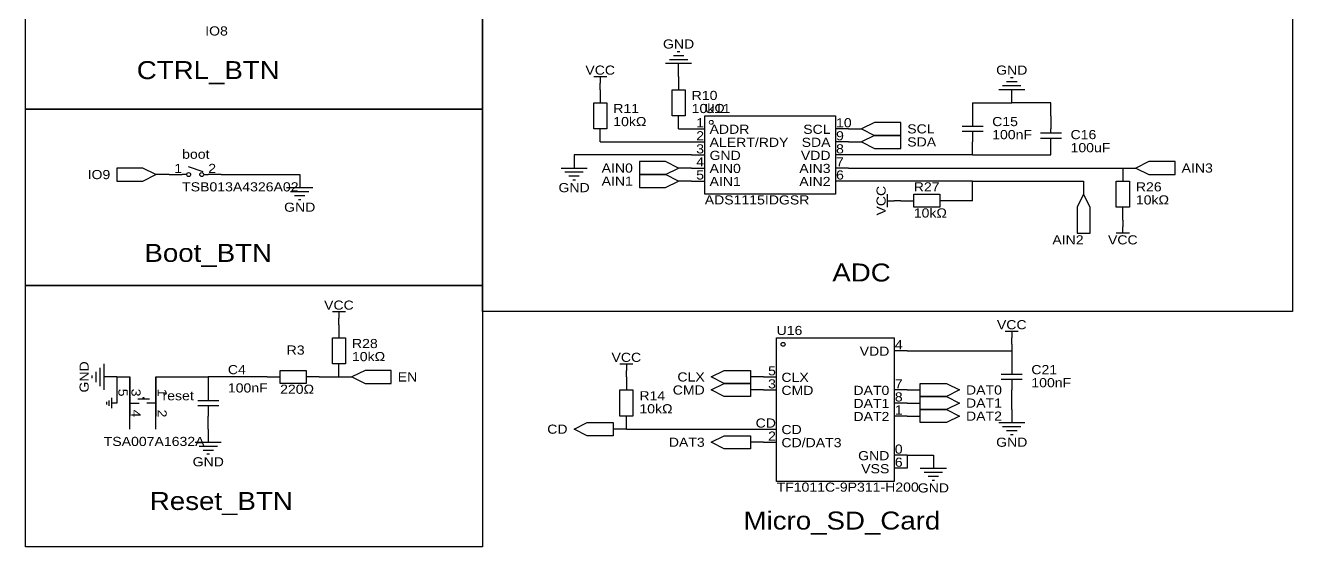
# Model space of a CAD drawing. Header units: millimetres. Extents: x 3 to 421, y 3 to 295.
# Drawn here: x 2.5 to 248.9, y 2.5 to 104 of the extents above; entities that cross this region are included whole.
import ezdxf
from ezdxf.enums import TextEntityAlignment as Align

# ---------------------------------------------------------------- set-up
doc = ezdxf.new("R2010")
doc.units = ezdxf.units.MM
doc.header["$MEASUREMENT"] = 0
doc.styles.get("Standard").update_dxf_attribs({"font": 'arial.ttf'})

msp = doc.modelspace()

# ---------------------------------------------------------------- linework, layer by layer
at = {"color": 1, "true_color": 0xff0000}
for points in [[(2.54, 144.78), (91.44, 144.78), (91.44, 87.63), (2.54, 87.63)], [(91.44, 105.41), (248.92, 105.41), (248.92, 48.26), (91.44, 48.26)], [(2.54, 87.63), (91.44, 87.63), (91.44, 53.34), (2.54, 53.34)], [(2.54, 53.34), (91.44, 53.34), (91.44, 2.54), (2.54, 2.54)]]:
    msp.add_lwpolyline(points, close=True, dxfattribs=at)
at = {"color": 1, "true_color": 0xa00000}
for points in [[(129.79, 98.81), (129.29, 98.81)], [(132.08, 96.52), (127, 96.52)], [(131.32, 97.28), (127.76, 97.28)], [(130.56, 98.04), (128.52, 98.04)], [(113.03, 93.98), (115.57, 93.98)], [(114.3, 93.98), (114.3, 92.71)], [(194.56, 93.73), (194.06, 93.73)], [(196.85, 91.44), (191.77, 91.44)], [(196.09, 92.2), (192.53, 92.2)], [(195.33, 92.96), (193.29, 92.96)], [(186.69, 86.36), (186.69, 84.33)], [(184.66, 84.33), (188.72, 84.33)], [(201.93, 83.06), (201.93, 83.82)], [(188.72, 83.31), (184.66, 83.31)], [(186.69, 83.31), (186.69, 81.28)], [(199.9, 83.06), (203.96, 83.06)], [(199.9, 82.04), (203.96, 82.04)], [(201.93, 81.28), (201.93, 82.04)], [(37.08, 75.44), (34.29, 76.45)], [(33.78, 74.93), (33.02, 74.93)], [(37.34, 74.93), (38.1, 74.93)], [(106.68, 76.2), (111.76, 76.2)], [(107.44, 75.44), (111, 75.44)], [(108.2, 74.68), (110.24, 74.68)], [(53.34, 72.39), (58.42, 72.39)], [(54.1, 71.63), (57.66, 71.63)], [(108.97, 73.91), (109.47, 73.91)], [(54.86, 70.87), (56.9, 70.87)], [(55.63, 70.1), (56.13, 70.1)], [(170.18, 68.58), (170.18, 71.12)], [(170.18, 69.85), (171.45, 69.85)], [(215.9, 63.5), (215.9, 64.77)], [(217.17, 63.5), (214.63, 63.5)], [(62.23, 48.26), (64.77, 48.26)], [(63.5, 48.26), (63.5, 46.99)], [(193.04, 44.45), (195.58, 44.45)], [(194.31, 44.45), (194.31, 43.18)], [(17.02, 37.34), (17.02, 33.78)], [(17.78, 38.1), (17.78, 33.02)], [(118.11, 38.1), (120.65, 38.1)], [(119.38, 38.1), (119.38, 36.83)], [(194.31, 38.1), (194.31, 36.07)], [(15.49, 35.81), (15.49, 35.31)], [(16.26, 36.58), (16.26, 34.54)], [(192.28, 36.07), (196.34, 36.07)], [(196.34, 35.05), (192.28, 35.05)], [(194.31, 35.05), (194.31, 33.02)], [(22.86, 33.02), (22.86, 27.94)], [(27.94, 33.02), (27.94, 27.94)], [(38.1, 33.02), (38.1, 30.99)], [(18.29, 30.73), (18.29, 30.23)], [(18.8, 30.99), (18.8, 29.97)], [(19.3, 31.5), (19.3, 29.46)], [(20.32, 30.48), (19.3, 30.48)], [(22.86, 30.48), (24.64, 30.48)], [(26.67, 31.24), (24.38, 31.24)], [(25.65, 31.24), (25.65, 31.5), (25.4, 31.5), (25.4, 31.24)], [(26.92, 30.48), (26.16, 30.48)], [(27.94, 30.48), (26.92, 30.48)], [(36.07, 30.99), (40.13, 30.99)], [(40.13, 29.97), (36.07, 29.97)], [(38.1, 29.97), (38.1, 27.94)], [(191.77, 26.67), (196.85, 26.67)], [(192.53, 25.91), (196.09, 25.91)], [(193.29, 25.15), (195.33, 25.15)], [(35.56, 22.86), (40.64, 22.86)], [(194.06, 24.38), (194.56, 24.38)], [(36.32, 22.1), (39.88, 22.1)], [(37.08, 21.34), (39.12, 21.34)], [(37.85, 20.57), (38.35, 20.57)], [(176.53, 17.78), (181.61, 17.78)], [(177.29, 17.02), (180.85, 17.02)], [(178.05, 16.26), (180.09, 16.26)], [(178.82, 15.49), (179.32, 15.49)]]:
    msp.add_lwpolyline(points, dxfattribs=at)
at = {"color": 1, "true_color": 0x880000}
for points in [[(129.54, 93.98), (129.54, 96.52)], [(129.54, 93.98), (129.54, 91.44)], [(114.3, 91.44), (114.3, 92.71)], [(114.3, 91.44), (114.3, 88.9)], [(194.31, 88.9), (194.31, 91.44)], [(186.69, 88.9), (186.69, 86.36)], [(129.54, 83.82), (129.54, 86.36)], [(201.93, 86.36), (201.93, 83.82)], [(114.3, 81.28), (114.3, 83.82)], [(132.08, 83.82), (134.62, 83.82)], [(162.56, 83.82), (160.02, 83.82)], [(162.56, 83.82), (165.1, 83.82)], [(132.08, 81.28), (134.62, 81.28)], [(162.56, 81.28), (160.02, 81.28)], [(162.56, 81.28), (165.1, 81.28)], [(186.69, 78.74), (186.69, 81.28)], [(201.93, 78.74), (201.93, 81.28)], [(109.22, 78.74), (109.22, 76.2)], [(132.08, 78.74), (134.62, 78.74)], [(162.56, 78.74), (160.02, 78.74)], [(30.48, 74.93), (27.94, 74.93)], [(30.48, 74.93), (33.02, 74.93)], [(40.64, 74.93), (38.1, 74.93)], [(55.88, 74.93), (55.88, 72.39)], [(132.08, 76.2), (129.54, 76.2)], [(132.08, 76.2), (134.62, 76.2)], [(162.56, 76.2), (160.02, 76.2)], [(215.9, 76.2), (218.44, 76.2)], [(215.9, 76.2), (215.9, 73.66)], [(132.08, 73.66), (129.54, 73.66)], [(132.08, 73.66), (134.62, 73.66)], [(162.56, 73.66), (160.02, 73.66)], [(208.28, 73.66), (208.28, 71.12)], [(172.72, 69.85), (171.45, 69.85)], [(172.72, 69.85), (175.26, 69.85)], [(182.88, 69.85), (180.34, 69.85)], [(215.9, 66.04), (215.9, 68.58)], [(215.9, 66.04), (215.9, 64.77)], [(63.5, 45.72), (63.5, 46.99)], [(63.5, 45.72), (63.5, 43.18)], [(194.31, 41.91), (194.31, 43.18)], [(173.99, 40.64), (171.45, 40.64)], [(194.31, 40.64), (194.31, 38.1)], [(63.5, 35.56), (63.5, 38.1)], [(20.32, 35.56), (17.78, 35.56)], [(20.32, 35.56), (20.32, 30.48)], [(22.86, 35.56), (22.86, 30.48)], [(27.94, 35.56), (27.94, 30.48)], [(38.1, 35.56), (38.1, 33.02)], [(49.53, 35.56), (52.07, 35.56)], [(59.69, 35.56), (57.15, 35.56)], [(63.5, 35.56), (66.04, 35.56)], [(119.38, 35.56), (119.38, 36.83)], [(119.38, 35.56), (119.38, 33.02)], [(146.05, 35.56), (143.51, 35.56)], [(146.05, 35.56), (148.59, 35.56)], [(146.05, 33.02), (143.51, 33.02)], [(146.05, 33.02), (148.59, 33.02)], [(173.99, 33.02), (171.45, 33.02)], [(173.99, 33.02), (176.53, 33.02)], [(194.31, 30.48), (194.31, 33.02)], [(22.86, 25.4), (22.86, 30.48)], [(27.94, 25.4), (27.94, 30.48)], [(173.99, 30.48), (171.45, 30.48)], [(173.99, 30.48), (176.53, 30.48)], [(38.1, 25.4), (38.1, 27.94)], [(119.38, 25.4), (119.38, 27.94)], [(173.99, 27.94), (171.45, 27.94)], [(173.99, 27.94), (176.53, 27.94)], [(194.31, 29.21), (194.31, 26.67)], [(38.1, 25.4), (38.1, 22.86)], [(119.38, 25.4), (116.84, 25.4)], [(146.05, 25.4), (148.59, 25.4)], [(146.05, 22.86), (143.51, 22.86)], [(146.05, 22.86), (148.59, 22.86)], [(173.99, 20.32), (171.45, 20.32)], [(179.07, 20.32), (179.07, 17.78)], [(173.99, 17.78), (171.45, 17.78)]]:
    msp.add_lwpolyline(points, dxfattribs=at)
at = {"color": 1, "true_color": 0xa00000}
for points in [[(130.81, 91.44), (130.81, 86.36), (128.27, 86.36), (128.27, 91.44)], [(115.57, 88.9), (115.57, 83.82), (113.03, 83.82), (113.03, 88.9)], [(134.62, 86.36), (160.02, 86.36), (160.02, 71.12), (134.62, 71.12)], [(165.1, 83.82), (167.64, 82.55), (172.72, 82.55), (172.72, 85.09), (167.64, 85.09)], [(165.1, 81.28), (167.64, 80.01), (172.72, 80.01), (172.72, 82.55), (167.64, 82.55)], [(129.54, 76.2), (127, 77.47), (121.92, 77.47), (121.92, 74.93), (127, 74.93)], [(218.44, 76.2), (220.98, 74.93), (226.06, 74.93), (226.06, 77.47), (220.98, 77.47)], [(27.94, 74.93), (25.4, 76.2), (20.32, 76.2), (20.32, 73.66), (25.4, 73.66)], [(129.54, 73.66), (127, 74.93), (121.92, 74.93), (121.92, 72.39), (127, 72.39)], [(214.63, 68.58), (214.63, 73.66), (217.17, 73.66), (217.17, 68.58)], [(180.34, 68.58), (175.26, 68.58), (175.26, 71.12), (180.34, 71.12)], [(208.28, 71.12), (207.01, 68.58), (207.01, 63.5), (209.55, 63.5), (209.55, 68.58)], [(62.23, 38.1), (62.23, 43.18), (64.77, 43.18), (64.77, 38.1)], [(148.59, 43.18), (171.45, 43.18), (171.45, 15.24), (148.59, 15.24)], [(52.07, 36.83), (57.15, 36.83), (57.15, 34.29), (52.07, 34.29)], [(66.04, 35.56), (68.58, 34.29), (73.66, 34.29), (73.66, 36.83), (68.58, 36.83)], [(143.51, 34.29), (138.43, 34.29), (135.89, 35.56), (138.43, 36.83), (143.51, 36.83)], [(120.65, 33.02), (120.65, 27.94), (118.11, 27.94), (118.11, 33.02)], [(143.51, 31.75), (138.43, 31.75), (135.89, 33.02), (138.43, 34.29), (143.51, 34.29)], [(176.53, 34.29), (181.61, 34.29), (184.15, 33.02), (181.61, 31.75), (176.53, 31.75)], [(176.53, 31.75), (181.61, 31.75), (184.15, 30.48), (181.61, 29.21), (176.53, 29.21)], [(176.53, 29.21), (181.61, 29.21), (184.15, 27.94), (181.61, 26.67), (176.53, 26.67)], [(116.84, 24.13), (111.76, 24.13), (109.22, 25.4), (111.76, 26.67), (116.84, 26.67)], [(143.51, 21.59), (138.43, 21.59), (135.89, 22.86), (138.43, 24.13), (143.51, 24.13)]]:
    msp.add_lwpolyline(points, close=True, dxfattribs=at)
at = {"color": 1, "true_color": 0x008800}
for points in [[(186.69, 88.9), (194.31, 88.9)], [(201.93, 88.9), (194.31, 88.9)], [(201.93, 86.36), (201.93, 88.9)], [(129.54, 83.82), (132.08, 83.82)], [(114.3, 81.28), (132.08, 81.28)], [(132.08, 78.74), (109.22, 78.74)], [(186.69, 78.74), (162.56, 78.74)], [(186.69, 78.74), (201.93, 78.74)], [(40.64, 74.93), (55.88, 74.93)], [(162.56, 76.2), (215.9, 76.2)], [(186.69, 73.66), (162.56, 73.66)], [(186.69, 69.85), (186.69, 73.66)], [(186.69, 73.66), (208.28, 73.66)], [(186.69, 69.85), (182.88, 69.85)], [(194.31, 41.91), (194.31, 40.64)], [(173.99, 40.64), (194.31, 40.64)], [(20.32, 35.56), (22.86, 35.56)], [(22.86, 25.4), (22.86, 35.56)], [(27.94, 35.56), (38.1, 35.56)], [(27.94, 25.4), (27.94, 35.56)], [(49.53, 35.56), (38.1, 35.56)], [(59.69, 35.56), (63.5, 35.56)], [(194.31, 29.21), (194.31, 30.48)], [(119.38, 25.4), (146.05, 25.4)], [(173.99, 20.32), (179.07, 20.32)], [(173.99, 20.32), (173.99, 17.78)]]:
    msp.add_lwpolyline(points, dxfattribs=at)
at = {"color": 1, "lineweight": 0, "true_color": 0xa00000}
msp.add_circle((135.89, 85.09), 0.381, dxfattribs=at)
at = {"true_color": 0x000000}
for centre in [(34.29, 74.93), (36.83, 74.93), (149.86, 41.91)]:
    msp.add_ellipse(centre, major_axis=(0, 0.381), ratio=1, dxfattribs=at)

# ---------------------------------------------------------------- texts
at = {"color": 1, "true_color": 0x000080, "width": 1.1}
for s, p in [('IO8', (41.91, 102.87)), ('AIN0', (120.65, 76.2)), ('IO9', (19.05, 74.93)), ('AIN1', (120.65, 73.66)), ('AIN2', (208.28, 62.23)), ('CLX', (134.62, 35.56)), ('CMD', (134.62, 33.02)), ('CD', (107.95, 25.4)), ('DAT3', (134.62, 22.86))]:
    msp.add_text(s, height=1.778, dxfattribs=at).set_placement(p, align=Align.MIDDLE_RIGHT)
for s, p in [('GND', (129.54, 100.33)), ('VCC', (114.3, 95.25)), ('GND', (194.31, 95.25)), ('GND', (109.22, 72.39)), ('GND', (55.88, 68.58)), ('VCC', (215.9, 62.23)), ('VCC', (63.5, 49.53)), ('VCC', (194.31, 45.72)), ('VCC', (119.38, 39.37)), ('GND', (194.31, 22.86)), ('GND', (38.1, 19.05)), ('GND', (179.07, 13.97))]:
    msp.add_text(s, height=1.778, dxfattribs=at).set_placement(p, align=Align.MIDDLE_CENTER)
at = {"color": 1, "true_color": 0xff0000, "width": 1.1}
for s, p in [('CTRL_BTN', (38.1, 95.25)), ('Boot_BTN', (38.1, 59.69)), ('ADC', (165.1, 55.88)), ('Reset_BTN', (40.64, 11.43)), ('Micro_SD_Card', (161.29, 7.62))]:
    msp.add_text(s, height=3.5, dxfattribs=at).set_placement(p, align=Align.MIDDLE_CENTER)
at = {"color": 1, "true_color": 0x000080, "width": 1.1}
for s, p in [('R10', (132.08, 88.9)), ('R11', (116.84, 86.36)), ('U11', (134.62, 86.36)), ('C15', (190.5, 83.82)), ('C16', (205.74, 81.28)), ('boot', (33.02, 77.47)), ('R27', (175.26, 71.12)), ('R26', (218.44, 71.12)), ('U16', (148.59, 43.18)), ('R28', (66.04, 40.64)), ('R3', (53.34, 39.37)), ('C4', (41.91, 35.56)), ('C21', (198.12, 35.56)), ('reset', (29.21, 30.48)), ('R14', (121.92, 30.48))]:
    msp.add_text(s, height=1.778, dxfattribs=at).set_placement(p, align=Align.BOTTOM_LEFT)
at = {"color": 1, "true_color": 0x0000ff, "width": 1.1}
for s, p in [('10kΩ', (132.08, 86.36)), ('10kΩ', (116.84, 83.82)), ('100nF', (190.5, 81.28)), ('100uF', (205.74, 78.74)), ('TSB013A4326A02', (33.02, 71.12)), ('ADS1115IDGSR', (134.62, 68.58)), ('10kΩ', (218.44, 68.58)), ('10kΩ', (175.26, 66.04)), ('10kΩ', (66.04, 38.1)), ('100nF', (198.12, 33.02)), ('100nF', (41.91, 32)), ('220Ω', (52.07, 31.75)), ('10kΩ', (121.92, 27.94)), ('TSA007A1632A', (17.78, 21.59)), ('TF1011C-9P311-H200', (148.59, 12.7))]:
    msp.add_text(s, height=1.778, dxfattribs=at).set_placement(p, align=Align.BOTTOM_LEFT)
at = {"color": 1, "true_color": 0x000000, "width": 1.1}
for s, height, p in [('1', 1.78, (134.49, 83.59)), ('SCL', 1.778, (159.08, 82.32)), ('2', 1.78, (134.49, 81.05)), ('SDA', 1.778, (159.08, 79.78)), ('3', 1.78, (134.49, 78.51)), ('VDD', 1.778, (159.08, 77.24)), ('1', 1.78, (33.02, 74.7)), ('4', 1.78, (134.49, 75.97)), ('AIN3', 1.778, (159.08, 74.7)), ('5', 1.78, (134.49, 73.43)), ('AIN2', 1.778, (159.08, 72.16)), ('VDD', 1.778, (170.51, 39.14)), ('5', 1.78, (148.46, 35.33)), ('3', 1.78, (148.46, 32.79)), ('DAT0', 1.778, (170.51, 31.52)), ('DAT1', 1.778, (170.51, 28.98)), ('CD', 1.778, (148.46, 25.17)), ('DAT2', 1.778, (170.51, 26.44)), ('2', 1.78, (148.46, 22.63)), ('GND', 1.778, (170.51, 18.82)), ('VSS', 1.778, (170.51, 16.28))]:
    msp.add_text(s, height=height, dxfattribs=at).set_placement(p, align=Align.BOTTOM_RIGHT)
for s, height, p in [('ADDR', 1.778, (135.56, 82.32)), ('10', 1.778, (160.15, 83.59)), ('ALERT/RDY', 1.778, (135.56, 79.78)), ('9', 1.78, (160.15, 81.05)), ('GND', 1.778, (135.56, 77.24)), ('8', 1.78, (160.15, 78.51)), ('2', 1.78, (38.1, 74.7)), ('AIN0', 1.778, (135.56, 74.7)), ('7', 1.78, (160.15, 75.97)), ('AIN1', 1.778, (135.56, 72.16)), ('6', 1.78, (160.15, 73.43)), ('4', 1.78, (171.58, 40.41)), ('CLX', 1.778, (149.53, 34.06)), ('7', 1.78, (171.58, 32.79)), ('CMD', 1.778, (149.53, 31.52)), ('8', 1.78, (171.58, 30.25)), ('1', 1.78, (171.58, 27.71)), ('CD', 1.778, (149.53, 23.9)), ('CD/DAT3', 1.778, (149.53, 21.36)), ('0', 1.78, (171.58, 20.09)), ('6', 1.78, (171.58, 17.55))]:
    msp.add_text(s, height=height, dxfattribs=at).set_placement(p, align=Align.BOTTOM_LEFT)
at = {"color": 1, "true_color": 0x000080, "width": 1.1}
for s, p in [('SCL', (173.99, 83.82)), ('SDA', (173.99, 81.28)), ('AIN3', (227.33, 76.2)), ('EN', (74.93, 35.56)), ('DAT0', (185.42, 33.02)), ('DAT1', (185.42, 30.48)), ('DAT2', (185.42, 27.94))]:
    msp.add_text(s, height=1.778, dxfattribs=at).set_placement(p, align=Align.MIDDLE_LEFT)
for s, p in [('VCC', (168.91, 69.85)), ('GND', (13.97, 35.56))]:
    msp.add_text(s, height=1.778, rotation=90, dxfattribs=at).set_placement(p, align=Align.MIDDLE_CENTER)
at = {"color": 1, "true_color": 0x000000, "width": 1.1}
for s, p in [('5', (20.09, 31.75)), ('3', (22.63, 31.75)), ('1', (27.71, 31.75))]:
    msp.add_text(s, height=1.78, rotation=270, dxfattribs=at).set_placement(p, align=Align.BOTTOM_RIGHT)
for s, p in [('4', (22.63, 29.21)), ('2', (27.71, 29.21))]:
    msp.add_text(s, height=1.78, rotation=270, dxfattribs=at).set_placement(p, align=Align.BOTTOM_LEFT)

doc.saveas('drawing.dxf')
